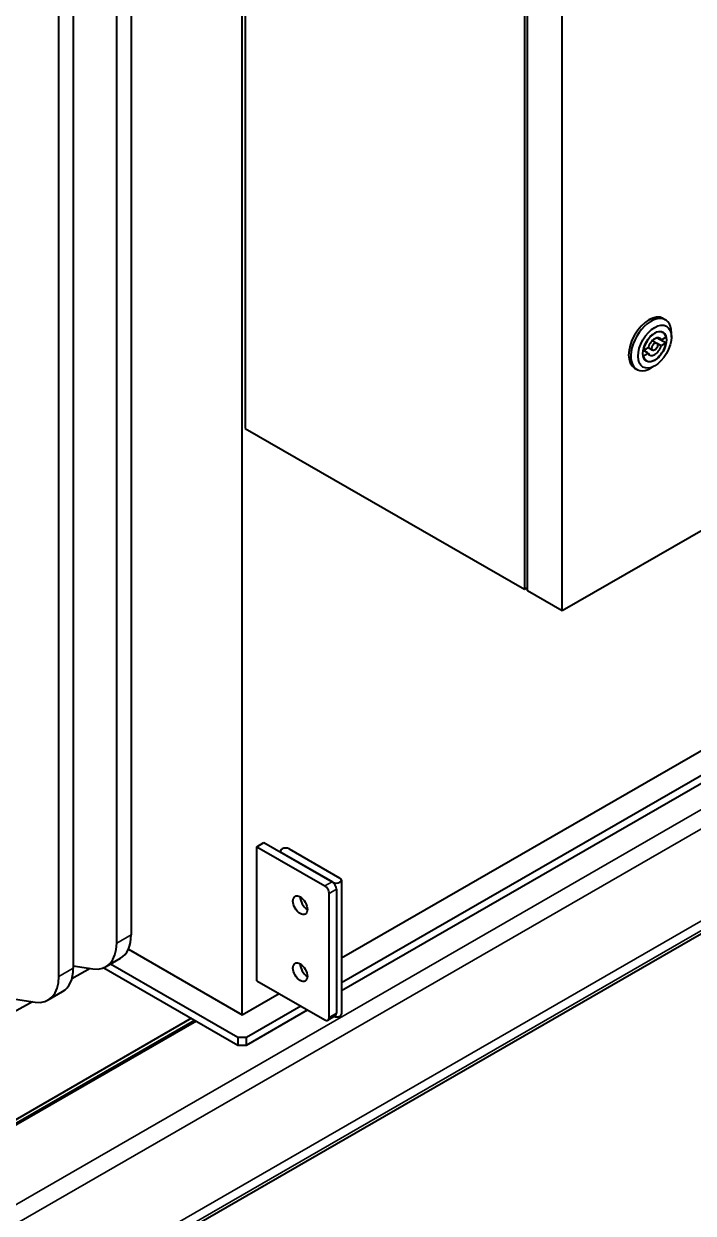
# Model space of a CAD drawing. Header units: millimetres. Extents: x 0 to 5887, y 0 to 4158.
# Drawn here: x 5241.5 to 5405.1, y 2994.9 to 3285.4 of the extents above; entities that cross this region are included whole.
import ezdxf

# ---------------------------------------------------------------- set-up
doc = ezdxf.new("R2010")
doc.units = ezdxf.units.MM
doc.header["$LTSCALE"] = 7
doc.layers.add('가시적인 것(ISO)', color=3, linetype='Continuous', lineweight=40)
doc.layers.add('가시적인 좁은 것(ISO)', color=3, linetype='Continuous', lineweight=35)

msp = doc.modelspace()

# ---------------------------------------------------------------- linework, layer by layer
at = {"layer": '가시적인 것(ISO)'}
for p, q in [((5294.9262, 3043.3519), (5294.9262, 3540.4655)), ((5295.6333, 3535.9684), (5295.6333, 3186.6254)), ((5363.8691, 3498.8763), (5363.8691, 3147.331)), ((5364.5762, 3146.9238), (5364.5762, 3498.4691)), ((5373.0615, 3142.0375), (5373.0615, 3493.5828)), ((5267.7733, 3458.8811), (5267.7733, 3062.9291)), ((5264.2378, 3060.8931), (5264.2378, 3456.8451)), ((5250.0956, 3052.7492), (5250.0956, 3448.7012)), ((5253.6312, 3450.7372), (5253.6312, 3054.7852)), ((5500.3407, 3215.3327), (5373.0615, 3142.0375)), ((5397.7679, 3213.46), (5398.2982, 3213.1546)), ((5397.2952, 3210.2704), (5397.685, 3210.0459)), ((5395.1088, 3208.0676), (5396.1879, 3207.4461)), ((5395.3922, 3208.3198), (5395.9856, 3208.6615)), ((5396.2662, 3208.7353), (5398.4527, 3207.4762)), ((5397.257, 3208.1775), (5396.2839, 3208.7379)), ((5397.257, 3206.7876), (5396.3046, 3207.3361)), ((5398.4527, 3208.866), (5397.257, 3208.1775)), ((5398.4527, 3207.4762), (5397.257, 3206.7876)), ((5399.7548, 3208.9209), (5399.7548, 3209.9389)), ((5392.8573, 3204.3321), (5392.9251, 3204.293)), ((5394.1208, 3204.9816), (5392.8786, 3205.6969)), ((5392.8806, 3205.7085), (5392.9251, 3205.6829)), ((5392.9251, 3205.6829), (5394.1208, 3206.3714)), ((5392.9251, 3204.293), (5394.1208, 3204.9816)), ((5394.0836, 3206.35), (5395.1899, 3205.7129)), ((5390.7815, 3201.3278), (5391.3118, 3201.0224)), ((5393.3029, 3203.3377), (5393.6928, 3203.1132)), ((5395.7046, 3201.8877), (5394.8242, 3201.3768)), ((5295.6333, 3186.6254), (5363.8691, 3147.331)), ((5573.1727, 3158.7911), (5131.231, 2904.2938)), ((5363.8691, 3147.331), (5364.5762, 3147.7382)), ((5373.0615, 3142.0375), (5364.5762, 3146.9238)), ((5319.1572, 3057.3056), (5423.6196, 3117.4615)), ((5433.1656, 3116.8507), (5319.1572, 3051.1976)), ((5319.1572, 3049.3581), (5433.1656, 3115.0112)), ((5298.4617, 3084.4257), (5300.2295, 3085.4437)), ((5300.2295, 3085.4437), (5316.8465, 3075.8746)), ((5298.4617, 3051.7238), (5298.4617, 3084.4257)), ((5298.4617, 3084.4257), (5315.0787, 3074.8566)), ((5304.2828, 3083.1096), (5304.2828, 3083.4077)), ((5317.0233, 3075.7728), (5304.6489, 3082.8987)), ((5306.4167, 3083.9167), (5318.791, 3076.7908)), ((5317.9072, 3074.0375), (5317.9072, 3043.7883)), ((5319.1572, 3076.2818), (5319.1572, 3043.5799)), ((5316.1394, 3042.7703), (5316.1394, 3073.0195)), ((5267.0896, 3059.3819), (5294.9262, 3043.3519)), ((5261.6368, 3055.1508), (5265.1724, 3057.1867)), ((5257.7878, 3054.7375), (5253.2821, 3052.1428)), ((5253.6312, 3055.3819), (5258.422, 3054.6391)), ((5261.0929, 3054.8878), (5293.8655, 3036.0152)), ((5293.8655, 3037.8547), (5262.7337, 3055.7824)), ((5298.4617, 3051.7238), (5315.0787, 3042.1547)), ((5247.4947, 3047.0068), (5251.0302, 3049.0428)), ((5294.9262, 3043.3519), (5303.963, 3048.5558)), ((5243.6457, 3046.5936), (5239.14, 3043.9989)), ((5239.489, 3047.238), (5244.2798, 3046.4952)), ((5309.2663, 3045.5019), (5295.9869, 3037.8547)), ((5295.9869, 3036.0152), (5310.8635, 3044.5821)), ((5283.7039, 3041.8669), (5130.9189, 2953.8839)), ((5282.5518, 3042.5304), (5131.231, 2955.3905)), ((5317.595, 3043.0992), (5315.8273, 3042.0812)), ((5295.9869, 3037.8547), (5293.8655, 3037.8547)), ((5293.8655, 3037.8547), (5293.8655, 3036.0152)), ((5293.8655, 3036.0152), (5295.9869, 3036.0152)), ((5295.9869, 3036.0152), (5295.9869, 3037.8547))]:
    msp.add_line(p, q, dxfattribs=at)
for centre, major_axis, ratio, start_param, end_param in [((5394.2747, 3207.3939), (3.4932, 6.0661), 0.57809312, 0, 3.14159265), ((5394.805, 3207.0885), (3.4932, 6.0661), 0.57809312, 5.49585344, 10.21210983), ((5395.6889, 3206.5795), (1.9961, 3.4663), 0.57809312, 5.70998612, 8.42331341), ((5395.6889, 3206.5795), (-1.9961, -3.4663), 0.57809312, 5.70998612, 8.42331341), ((5395.6889, 3206.5795), (1.1852, 2.0581), 0.57809312, 5.86186575, 8.27143378), ((5393.4262, 3207.8826), (1.1852, 2.0581), 0.57809312, 3.74747052, 4.1026437), ((5395.6889, 3206.5795), (-1.1852, -2.0581), 0.57809312, 5.86186575, 8.27143378), ((5305.5328, 3083.4077), (-1.25, 0), 0.5758617, 3.92699082, 7.06858347), ((5317.9072, 3076.2818), (1.25, 0), 0.5758617, 3.92699082, 7.06858347), ((5315.0787, 3073.6303), (0.7485, -1.2999), 0.57809312, 0.78733187, 2.3581282), ((5316.8465, 3074.6483), (-0.7485, 1.2999), 0.57809312, 3.92892453, 5.49972085), ((5310.8361, 3071.1603), (1.2476, -2.1665), 0.57809312, 3.92506456, 5.4997134), ((5310.8361, 3071.1603), (-1.2476, 2.1665), 0.57809312, 0.7834719, 2.35812075), ((5258.9345, 3068.019), (6.2379, -10.8323), 0.57809312, 0, 0.78733187), ((5255.3989, 3065.983), (6.2379, -10.8323), 0.57809312, 5.8487867, 7.07051718), ((5244.7923, 3059.8751), (6.2379, -10.8323), 0.57809312, 0, 0.78733187), ((5310.8361, 3054.8094), (1.2476, -2.1665), 0.57809312, 3.92506456, 5.4997134), ((5310.8361, 3054.8094), (-1.2476, 2.1665), 0.57809312, 0.7834719, 2.35812075), ((5241.2568, 3057.8391), (6.2379, -10.8323), 0.57809312, 5.8487867, 7.07051718), ((5315.0787, 3043.3811), (0.7485, -1.2999), 0.57809312, 5.49972085, 7.07051718), ((5317.9072, 3043.5799), (1.25, 0), 0.5758617, 4.22717644, 6.28318531), ((5316.8465, 3044.399), (0.7485, -1.2999), 0.57809312, 0, 0.78733187)]:
    msp.add_ellipse(centre, major_axis=major_axis, ratio=ratio, start_param=start_param, end_param=end_param, dxfattribs=at)
for centre, major_axis in [((5395.6889, 3206.5795), (2.8694, 4.9829)), ((5395.6889, 3206.5795), (2.0336, 3.5313)), ((5395.6889, 3206.5795), (0.499, 0.8666)), ((5309.0683, 3070.1423), (-1.2476, 2.1665)), ((5309.0683, 3053.7914), (-1.2476, 2.1665))]:
    msp.add_ellipse(centre, major_axis=major_axis, ratio=0.57809312, dxfattribs=at)
at = {"layer": '가시적인 좁은 것(ISO)'}
for p, q in [((5551.9595, 3176.9703), (5110.0178, 2922.473)), ((5553.9329, 3173.3872), (5111.9911, 2918.8899)), ((5572.186, 3161.4002), (5130.2443, 2906.9029)), ((5573.1727, 3159.6087), (5131.231, 2905.1113)), ((5316.8465, 3075.8746), (5315.0787, 3074.8566)), ((5316.1394, 3073.0195), (5317.9072, 3074.0375)), ((5317.0233, 3075.7728), (5317.0233, 3075.7557)), ((5267.7733, 3062.9291), (5264.2378, 3060.8931)), ((5253.6312, 3054.7852), (5250.0956, 3052.7492)), ((5283.2617, 3042.1216), (5131.231, 2954.5729)), ((5317.9072, 3043.7883), (5316.1394, 3042.7703))]:
    msp.add_line(p, q, dxfattribs=at)

doc.saveas('drawing.dxf')
